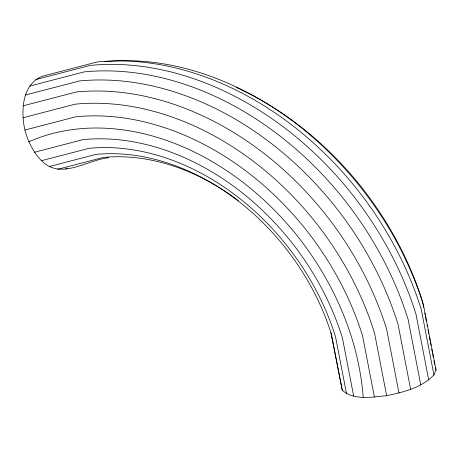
<?xml version="1.0" encoding="UTF-8"?>
<svg xmlns="http://www.w3.org/2000/svg" width="459" height="459" viewBox="0 0 459 459"><rect width="100%" height="100%" fill="white"/><g stroke="black" fill="none" stroke-linecap="round" stroke-linejoin="round"><path stroke-width="0.69" d="M108.708 157.747C86.711 159.921 60.772 180.421 41.522 160.679C33.22 152.216 27.953 141.406 24.889 130.046C20.77 111.411 21.762 83.854 42.899 76.091L97.337 61.925A295.338 226.654 52.8 0 1 421.276 309.475L433.921 374.9C421.712 387.815 403.421 392.164 386.639 395.692C372.278 397.024 354.187 400.678 342.282 390.311L330.853 332.58M433.921 374.9L436.05 370.057L423.514 305.206A290.53 222.971 52.8 0 0 104.841 61.684M65.62 168.964L67.421 168.08M35.687 79.619L90.285 65.407A296.973 227.911 52.8 0 1 416.02 314.335L428.706 379.954M29.737 86.068L84.169 71.902A295.338 226.654 52.8 0 1 408.114 319.453L420.76 384.883M25.457 95.007L79.413 80.968A290.53 222.971 52.8 0 1 398.085 324.49L410.621 389.341M23.145 105.817L76.332 91.978A282.893 217.107 52.8 0 1 386.627 329.097L398.98 393.03M22.95 117.768L75.144 104.187A272.933 209.465 52.8 0 1 374.51 332.959L386.639 395.692M24.889 130.046L75.924 116.764A261.337 200.56 52.8 0 1 362.57 335.816L374.429 397.155M34.505 152.256L83.045 139.622A236.448 181.46 52.8 0 1 342.397 337.813L353.671 396.163M41.522 160.679L88.908 148.349A224.853 172.561 52.8 0 1 335.535 336.814L346.545 393.77M49.411 166.502L95.799 154.431A214.892 164.919 52.8 0 1 331.507 334.554L342.282 390.311M57.627 169.325L103.252 157.454A207.25 159.055 52.8 0 1 238.278 200.577M435.419 367.602L436.05 370.057M423.674 307.45L422.59 301.827A282.893 217.107 52.8 0 0 236.471 87.56M424.764 313.067L425.034 314.472M425.304 315.878L426.394 321.501M427.071 325.012L427.34 326.418M428.023 329.929L428.7 333.446M429.377 336.958L430.06 340.469M430.33 341.875L431.007 345.386M431.689 348.897L432.367 352.414M432.636 353.82L433.313 357.331M433.996 360.843L434.673 364.354M28.831 141.808A248.893 191.013 52.8 0 1 363.184 397.316"/></g></svg>
